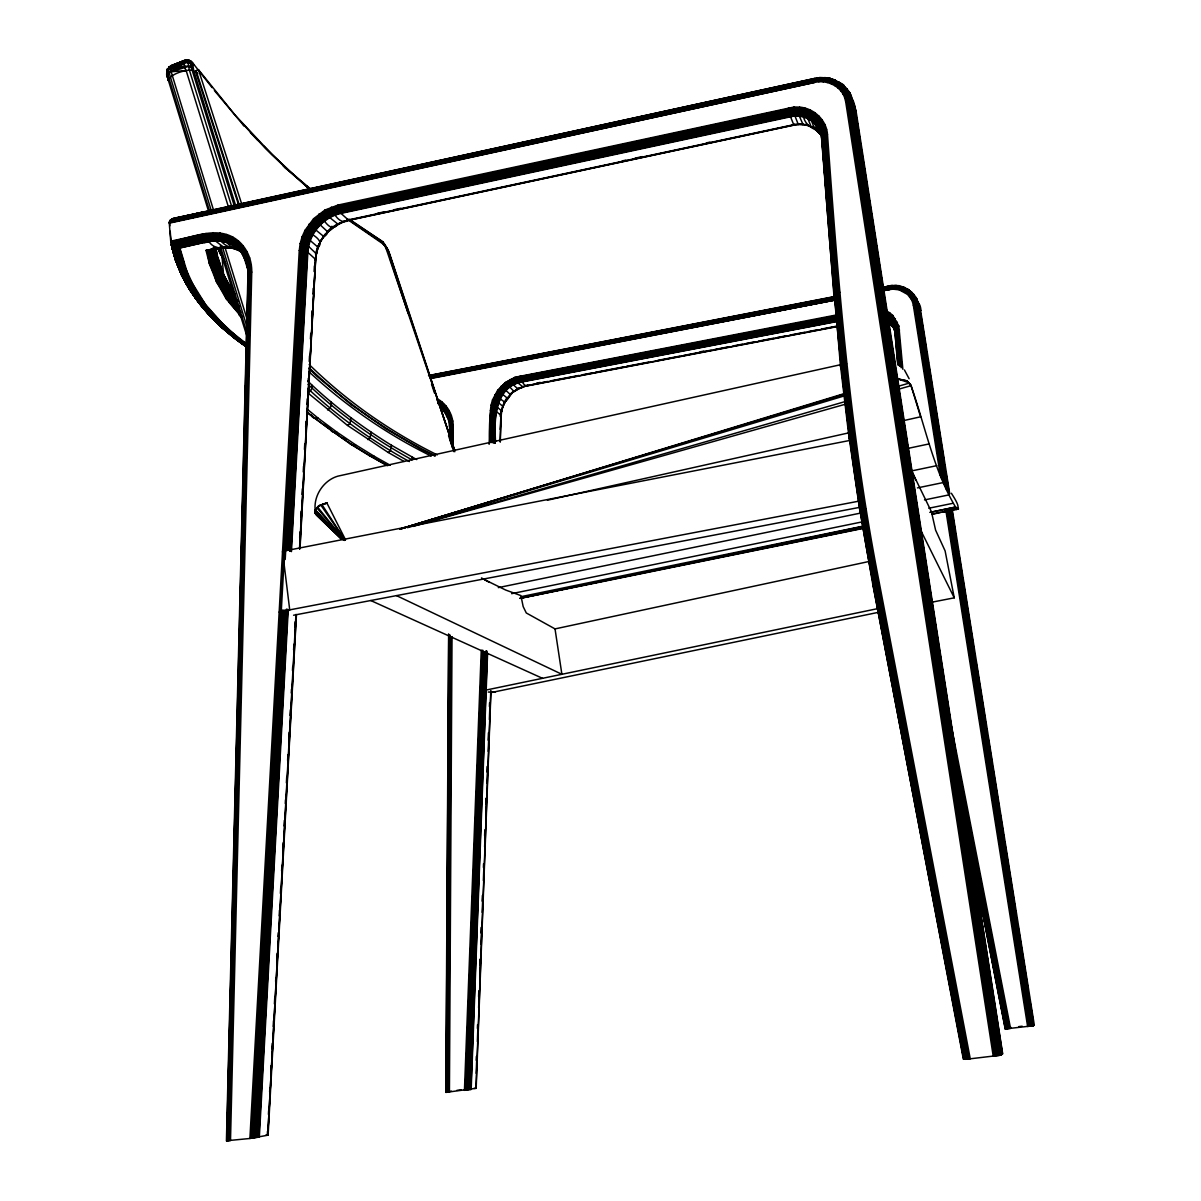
<?xml version="1.0" encoding="UTF-8"?>
<svg xmlns="http://www.w3.org/2000/svg" width="1201" height="1201" viewBox="0 0 1201 1201"><rect width="100%" height="100%" fill="white"/><g stroke="black" fill="none" stroke-linecap="round" stroke-linejoin="round"><path stroke-width="1.5" d="M169.806 225.923L169.941 224.377M474.005 1088.421L476.227 1088.286L445.826 1092.4L448.619 633.873M449.805 437.389L449.85 427.646L453.227 426.685C453.317 415.621 447.538 404.617 437.81 399.107L437.104 400.488C452.597 408.775 453.182 428.427 451.741 443.724M451.351 1091.139L446.051 1092.294L448.769 635.374M449.955 440.572L449.639 422.452L446.442 413.189L440.332 405.803L442.253 402.185M446.337 1092.385L449.084 635.239M450.24 440.392C451.456 427.286 450.465 410.952 437.81 403.416M446.772 1092.355L449.489 635.119M450.66 440.242C451.891 426.94 450.795 410.412 437.975 402.8M447.312 1092.31L450.015 635.014M451.141 443.845C452.207 429.373 452.522 410.652 438.215 402.14M447.943 1092.249L450.615 636.785M448.649 1092.174L451.291 636.695M452.387 447.373C453.573 430.904 454.503 408.956 437.434 399.783M449.429 1092.099L452.026 636.62M453.122 447.312L453.227 426.685M337.886 223.731L331.911 227.514L323.384 236.207L317.634 246.881L315.518 254.057L316.283 253.741L308.162 246.025L302.142 243.923L300.175 243.623L299.259 250.529L249.898 1138.488L226.899 1140.71M799.611 107.129L794.041 107.024L794.612 115.056L798.23 124.349L803.064 124.604L799.22 115.791L799.611 107.129C813.918 108.225 826.588 120.115 827.504 134.632C838.298 284.637 850.128 434.987 879.282 582.755L970.258 1058.802L1000.868 1055.169L1002.685 1053.817L856.073 111.273C854.181 105.373 853.791 93.168 844.798 98.092C840.85 85.871 826.693 79.491 814.593 82.434L169.251 222.695L170.752 241.671L174.67 246.4L179.895 248.022L204.545 242.392C218.807 237.167 234.255 243.067 243.698 254.297M315.202 513.412L341.76 539.354L316.464 515.244C310.999 508.774 322.619 503.489 326.987 503.174L345.528 539.804M889.01 286.183C900.074 285.628 885.302 283.481 889.401 289.501L883.891 290.582L892.688 289.126C889.641 282.505 904.383 286.634 892.959 285.718M227.845 1140.89L249.298 272.582C249.673 259.596 243.233 246.385 231.718 239.945C212.637 229.601 191.064 241.626 171.533 243.563C192.325 239.9 218.267 226.464 237.318 242.677C245.875 249.973 250.243 261.248 250.018 272.372L228.625 1140.815M229.511 1140.74L250.844 272.207C251.234 258.635 244.494 244.824 232.439 238.098C212.907 227.424 190.764 239.554 170.752 241.671C192.16 237.768 218.897 224.317 238.459 241.026C247.406 248.667 251.985 260.452 251.76 272.102L230.502 1140.635M226.419 1140.95L247.961 273.393L251.76 272.102M226.734 1140.95L248.262 273.092C248.622 260.617 242.437 247.916 231.373 241.731C212.997 231.703 192.295 243.488 173.59 245.695M227.004 1136.957L227.605 1112.591M228.205 1088.211L228.806 1063.846M229.361 1041.357L229.976 1016.992M230.577 992.611L231.177 968.246M231.778 943.881L232.378 919.516M232.994 895.135L233.594 870.77M234.195 846.405L234.796 822.039M235.366 799.536L236.012 773.294M236.567 750.805L237.213 724.563M237.768 702.075L238.383 677.694M238.984 653.329L239.584 628.964M240.14 606.475L240.8 580.233M241.401 555.853L242.001 531.488M242.557 508.999L243.218 482.757M243.773 460.253L244.419 434.011M244.974 411.523L245.62 385.281M246.19 362.777L246.79 338.412M247.346 315.923L247.991 289.681M227.214 1140.935L248.712 272.822C249.072 260.107 242.767 247.166 231.493 240.861C212.697 230.682 191.454 242.587 172.223 244.464L206.662 236.507C210.806 249.523 220.894 248.742 231.673 247.121M300.175 243.623L302.112 236.822L309.828 240.2L317.95 247.181L315.172 260.062L315.668 259.476L307.381 251.955L299.259 250.529M818.887 81.818L819.517 77.54L825.147 77.765L814.203 78.756L814.593 82.434L169.266 223.176M490.533 692.707L879.072 612.195M466.093 1090.193L482.847 650.266M490.759 442.463C489.227 417.828 489.993 383.179 520.543 377.339L836.677 316.554M466.934 1090.088L483.583 652.128M491.554 442.508C489.798 418.774 490.864 383.539 520.709 378.12L836.827 317.364M467.744 1089.983L484.363 652.143M492.32 442.569C490.699 419.224 491.359 384.23 520.904 378.87L836.992 318.145M468.525 1089.877L485.099 652.173M493.041 442.674C491.539 419.644 491.855 384.905 521.114 379.576L837.142 318.881M469.231 1089.772L485.835 651.017M493.701 442.884C492.32 420.125 492.29 385.521 521.339 380.222L837.307 319.556M469.876 1089.682L486.435 651.077M494.302 443.019C492.995 420.5 492.725 386.061 521.564 380.777L835.626 320.517M470.417 1089.592L486.96 651.152M494.797 443.169C493.566 420.83 493.116 386.512 521.804 381.257L835.761 321.027M470.852 1089.517L487.291 653.119M495.202 443.349C494.016 421.116 493.446 386.872 522.045 381.633L835.896 321.448M471.167 1089.442L487.591 653.224M495.563 441.653C494.076 419.795 494.557 386.932 522.27 381.903L836.016 321.733M476.227 1060.243L476.362 1056.49M477.413 1028.431L477.563 1024.678M478.599 996.605L478.809 990.99M479.8 964.793L480.01 959.179M480.985 932.982L481.196 927.367M482.171 901.155L482.382 895.541M483.433 867.482L483.568 863.729M484.619 835.656L484.829 830.041M485.805 803.844L486.015 798.23M486.99 772.033L487.201 766.418M488.176 740.206L488.462 732.73M489.438 706.518L489.573 702.78M476.181 1073.304L476.812 1056.46M477.367 1041.492L477.998 1024.633M478.629 1007.789L479.259 990.945M479.815 975.978L480.445 959.119M481 944.151L481.631 927.307M482.186 912.325L482.817 895.481M483.372 880.513L484.003 863.669M484.634 846.81L485.264 829.966M485.82 814.999L486.45 798.155M487.005 783.172L487.636 766.328M488.191 751.361L488.882 732.64M489.377 719.534L490.008 702.69M500.201 429.403L501.057 413.099M475.971 1088.361L490.789 690.95M500.081 441.638L501.057 415.381L495.998 411.327L490.413 410.637L489.122 444.34M476.166 1088.316L490.969 691.04M500.307 441.998L501.057 415.381M464.442 1090.388L481.256 650.326M465.252 1090.298L482.051 650.281M489.978 442.448C488.297 417.393 489.498 382.458 520.408 376.574L836.542 315.743M235.876 206.257L193.781 70.904L192.64 64.208L194.232 65.244L191.274 61.431L188.377 60.05L184.459 60.455L168.74 67.016L168.876 72.09L211.346 210.896M213.162 232.634L213.613 237.618L215.384 240.921L223.911 247.406L231.208 247.496L223.491 247.166M228.745 207.998L186.14 70.514C182.597 65.034 184.068 56.207 191.484 61.566L193.316 64.238M265.886 1135.125L267.313 1135.02L267.508 1131.267M268.423 1114.408L268.634 1110.67M269.64 1091.934L269.85 1088.181M270.856 1069.46L271.066 1065.707M271.981 1048.848L272.282 1043.234M273.197 1026.375L273.498 1020.76M274.413 1003.901L274.714 998.286M275.63 981.427L275.84 977.674M276.846 958.953L277.161 953.324M278.062 936.465L278.272 932.727M279.187 915.868L279.488 910.253M280.403 893.394L280.704 887.779M281.619 870.92L281.92 865.29M282.836 848.446L283.136 842.817M284.052 825.958L284.367 820.343M285.268 803.484L285.478 799.746M286.393 782.887L286.694 777.257M287.609 760.413L287.91 754.783M288.825 737.924L289.126 732.31M290.041 715.451L290.342 709.836M291.258 692.977L291.468 689.224M292.474 670.503L292.684 666.75M293.599 649.891L293.9 644.276M294.815 627.417L295.116 621.803M299.68 537.523L299.995 531.893M300.805 516.91L301.106 511.296M302.021 494.437L302.322 488.822M303.237 471.963L303.538 466.333M304.454 449.489L304.754 443.86M305.67 427.001L305.97 421.386M306.886 404.527L307.201 398.912M308.102 382.053L308.312 378.3M309.227 361.456L309.528 355.826M310.443 338.967L310.744 333.353M311.659 316.494L311.96 310.879M312.876 294.02L313.176 288.405M314.092 271.546L314.392 265.931M249.898 1138.488L267.748 1135.215L295.956 614.432M299.499 548.872L315.983 252.645M267.748 1135.215L296.272 614.597M299.83 549.052L315.533 258.831M268.108 1135.125L296.437 614.762M300.085 547.581L315.683 259.161M250.964 1138.368L300.235 250.499C301.451 229.526 317.559 210.535 338.112 206.047L788.622 108.811C805.706 104.382 825.477 116.587 826.438 134.827C837.217 284.847 849.032 435.197 878.171 582.995L969.057 1058.937L970.258 1058.802M252.075 1138.233L301.256 250.529C302.442 230.022 318.205 211.451 338.292 207.067L788.817 109.876C805.361 105.583 824.487 117.413 825.417 135.082C836.181 285.102 847.981 435.468 877.12 583.266L967.916 1059.042L969.057 1058.937M253.201 1138.083L282.415 610.093M285.207 559.531L302.292 250.604C303.448 230.547 318.865 212.367 338.517 208.088L789.012 110.957C805.045 106.799 823.586 118.268 824.487 135.383C835.235 285.403 847.02 435.753 876.13 583.551L966.835 1059.147L967.916 1059.042M254.327 1137.932L283.466 610.108M286.784 550.208L303.313 250.724C304.438 231.072 319.541 213.283 338.787 209.094L789.222 112.038C804.775 108 822.775 119.124 823.646 135.728C834.38 285.733 846.15 436.053 875.244 583.836L965.859 1059.222L966.835 1059.147M255.393 1137.782L284.487 610.138M287.79 550.268L304.303 250.904C305.399 231.628 320.217 214.153 339.102 210.04L789.447 113.059C804.58 109.141 822.069 119.965 822.925 136.118C833.644 286.078 845.399 436.383 874.478 584.136L965.003 1059.282L965.859 1059.222M256.413 1137.632L285.448 610.213M288.75 550.358L305.219 251.114C306.3 232.153 320.877 214.979 339.448 210.926L789.673 114.02C804.445 110.207 821.514 120.776 822.34 136.524C833.044 286.454 844.798 436.714 873.848 584.422L965.003 1059.282M257.329 1137.482L286.378 609.192M289.576 551.109L306.06 251.369C307.126 232.664 321.508 215.715 339.823 211.736L789.898 114.906C804.37 111.153 821.094 121.511 821.904 136.959C832.608 286.829 844.348 437.044 873.382 584.707L964.298 1059.312M258.14 1137.347L287.144 609.297M290.327 551.259L306.78 251.655C307.831 233.129 322.063 216.36 340.198 212.427L790.108 115.671C804.355 111.978 820.838 122.187 821.634 137.394L840.505 366.755L841.901 365.119L846.615 363.828M258.815 1137.227L287.775 609.432M290.957 551.409L307.381 251.955C308.432 233.564 322.574 216.901 340.589 212.982L790.303 116.302C803.109 112.534 818.557 122.112 820.823 133.641C821.514 131.149 824.456 130.218 826.618 129.393M259.341 1137.107L288.255 609.583M291.438 551.589L307.846 252.285C308.897 233.925 322.994 217.306 340.964 213.403L790.483 116.797C804.475 113.239 819.562 122.832 822.054 137.154M241.071 252.24L240.59 249.508L243.202 245.845M449.159 410.547C444.415 417.483 444.94 410.772 440.332 405.803M814.203 78.756L819.968 78.095L816.41 78.605M225.518 246.836L206.017 250.393L209.424 263.74L216.525 281.89L226.449 299.034L229.541 301.466L233.444 298.208L234.705 294.665L223.536 274.444L214.964 248.382M209.274 263.124L207.338 250.409L216.525 281.89L221.675 289.111L225.803 285.853L227.139 282.265L221.149 269.324L214.529 247.931M214.589 247.421C214.439 256.624 228.31 270.886 215.354 276.215L209.424 263.74C215.144 261.187 219.483 255.122 214.994 248.727M794.041 107.024L337.991 205.071L338.292 207.067L340.589 212.982L348.74 220.353L794.026 125.114L794.116 124.123M202.053 212.337L177.493 218.057L203.149 212.142L173.59 218.312L170.302 220.173L169.251 222.695L814.443 81.473C828.45 77.885 844.858 86.982 846.84 101.83L994.458 1056.114M500.637 413.189L500.277 416.447L501.237 415.576M500.997 416.131L501.583 410.817L496.538 406.674L491.044 405.247L490.413 410.637M501.207 415.966L501.583 410.817M836.421 314.962L515.079 377.234C514.268 383.75 529.761 387.968 518.096 388.193M324.931 210.04L329.389 217.246L337.931 224.152L327.888 232.003L313.581 218.732L324.931 210.04L337.991 205.071M170.227 231.313C173.109 280.283 208.298 320.667 247.121 347.359L221.87 327.558L208.884 313.566C190.899 294.08 176.847 270.51 171.308 244.373L175.496 260.107L181.576 275.074L189.428 289.306L198.886 302.847L209.875 315.728L222.29 327.903L246.58 346.819M315.503 259.776L316.298 252.961M315.668 259.476L316.448 253.246M515.079 377.234L505.441 382.428L514.133 391.616L522.63 386.587L547.506 381.453M213.988 211.646L170.887 70.919L170.737 65.71L184.714 60.425L173.289 65.169M315.052 513.037L315.323 511.236C313.086 496.313 323.324 480.385 337.841 476.166L841.826 364.428M892.718 325.081C887.989 325.591 889.04 316.809 892.808 315.458L898.843 326.026L902.867 369.308M167.254 75.062C168.005 55.426 164.672 90.6 168.74 67.016L169.926 67.361M189.428 289.306L181.846 275.524L175.571 259.626L181.576 275.074L189.743 289.726C204.47 312.53 224.272 331.791 246.76 346.894L221.524 327.182L198 300.595L209.98 314.287M527.359 384.89C525.107 388.313 519.748 378.855 520.303 375.808M852.875 102.851C852.53 97.761 848.146 83.695 840.985 91.066M895.976 289.231C895.255 283.436 904.188 285.283 899.174 289.831L892.688 289.126M823.165 81.848L824.952 77.585M220.083 232.949C216.886 244.584 232.228 248.307 240.485 250.814L246.64 262.569L246.445 260.362L249.733 257.93M854.572 107.88L850.068 93.378M268.288 1135.065L267.313 1135.02M449.459 422.707C452.071 436.128 445.661 420.365 452.792 421.026M839.964 292.383L835.295 293.644L833.914 295.401L821.529 137.83L823.646 135.728L827.504 134.632M192.971 68.037L191.049 66.31C183.047 65.334 170.887 68.652 167.254 76.294L168.485 80.737L167.089 75.618C165.032 65.034 180.105 62.767 187.536 60.365L190.554 61.716L192.565 64.359M856.073 111.273L856.298 116.332M929.814 512.377L955.456 507.077L956.371 509.464L958.398 508.533L932.021 514.358M501.237 411.508L502.814 406.328L497.784 402.125L492.485 399.978L491.044 405.247M502.979 406.508L501.538 411.418L502.814 406.328M908.917 382.744L898.003 378.961L906.68 380.792L911.034 385.671C925.295 426.46 933.612 470.612 956.071 507.918L958.518 509.044L956.987 508.774C960.815 507.272 953.339 496.463 951.387 493.266M316.283 253.741L317.95 247.181M316.448 253.516L318.115 247.451M895.406 331.956L893.154 325.636L897.462 322.168M251.339 264.851L247.886 266.577L248.006 268.484L246.175 260.872L240.425 250.198L236.237 245.935L225.893 240.155L213.883 238.504L174.67 246.4M348.74 220.353L349.701 219.258M805 108.105C799.746 119.259 808.303 127.351 818.061 130.789M899.174 289.831L907.521 294.38L911.349 299.334L916.453 298.193L919.936 310.008M226.749 234.48C223.026 241.296 230.172 246.821 235.951 249.102M827.354 82.524C828.014 77.254 834.68 78.485 824.517 77.735M337.781 224.587C358.634 214.394 326.297 229.136 327.678 231.838M316.418 514.659L315.323 511.236M855.352 436.038L849.257 438.305L851.224 442.584M219.288 247.616L246.986 336.385M911.349 299.334L912.595 302.202C922.263 295.581 923.074 324.735 916.633 301.541M899.549 330.08C890.526 335.289 896.501 324.255 889.491 319.916M892.808 315.458L889.671 312.785L887.269 316.734L892.088 321.628L894.94 327.828L898.348 364.804M247.961 273.393L248.022 274.353L247.586 266.982M492.485 399.978L497.664 390.265L505.441 382.428M509.779 393.823C511.506 397.576 501.613 403.116 503.039 406.644M502.799 406.809L507.212 398.071L497.664 390.265M502.979 406.749L504.87 402.215L494.707 394.934M317.935 246.445L319.271 243.488M302.112 236.822L305.054 230.307C311.614 234.06 325.006 240.245 318.115 247.646M317.98 247.796L320.442 241.656M866.221 508.999L859.991 511.746L849.257 438.305M327.888 232.003L332.647 227.965L331.926 226.238M326.987 503.174L318.805 505.756L314.962 510.11L315.067 511.896L341.82 539.354M810.105 109.937L807.627 118.043L811.23 126.871M232.934 237.197C228.16 243.398 235.156 248.937 240.71 251.324M902.206 290.897L905.074 287.715L896.907 285.838M963.757 1059.327L872.947 585.202L879.282 582.755M831.317 83.815C832.293 78.5 840.205 81.083 830.522 78.951M505.036 400.804L506.822 397.981M504.75 402.395L513.878 390.88M305.054 230.307L313.581 218.732M325.516 234.06L319.931 242.017L323.7 236.492L308.912 224.227M320.307 242.107L323.7 236.492M167.72 77.99L166.714 73.231L169.641 67.151M814.743 112.549L811.996 117.173L811.441 120.625L814.638 128.777L820.914 134.872L817.656 131.104L814.593 122.832L818.827 115.912M238.459 241.026C234.285 244.974 236.747 250.784 242.317 252.255M905.014 292.444L908.361 289.531L914.456 295.131L911.154 291.933L907.521 294.38M955.996 509.539L955.456 507.077L943.055 512.106L957.347 509.269L955.456 507.077L931.586 512.091M834.965 85.691C837.292 76.309 851.419 92.237 839.139 82.268M952.933 510.14L955.456 507.077L947.649 511.176M167.419 74.057L167.735 71.565M317.649 507.137L344.552 540.45L316.884 507.933L318.805 505.756L326.957 502.814M327.858 231.853C317.154 242.001 329.84 234.045 327.288 231.192M510.335 394.423L507.212 398.071M952.378 510.245L955.456 507.077L948.31 511.041L950.877 510.05M446.081 406.028L443.619 410.021L446.277 412.393M838.208 88.138L843.537 85.331L850.278 93.768M952.393 510.38L1034.301 1025.038L1033.476 1025.729L1005.222 1028.927L972.93 863.609M330.065 229.421L332.497 227.274M279.157 612.06L289.726 609.988L282.535 551.334L849.888 440.437M495.488 691.851L488.206 692.046M510.095 394.168L512.617 391.976M501.267 386.046L510.275 394.498L514.058 391.196M518.111 389.079L513.277 384.77L510.08 379.456M311.735 385.026L311.87 388.163L310.459 391.046L307.861 392.907L347.524 425.439L388.178 452.447L390.415 450.72L391.451 445.256C361.516 426.76 333.157 405.563 307.816 381.122M367.731 439.581L370.058 437.825L371.139 432.225M286.994 611.909L289.711 609.868L859.391 501.057M890.496 322.469L888.71 322.934L891.547 325.351M347.524 425.439L349.926 423.653L351.067 417.918M240.755 312.05L238.909 313.236L239.179 315.127L241.731 317.634M327.558 409.916L330.05 408.1L331.401 405.277L331.266 402.23M822.22 119.905L817.311 126.045L822.4 137.86M1005.222 1028.927L1006.138 1028.236M246.986 251.534L243.683 255.783L246.295 262.223M895.436 318.61L891.532 322.799L894.865 330.38M909.652 296.707C915.928 290.522 917.759 302.787 919.666 306.916M318.971 213.973C323.835 219.107 330.425 233.655 337.901 224.437M168.605 67.181L184.459 60.455M387.578 251.745L388.539 251.129L387.022 248.067L382.488 241.686L351.202 220.444L352.539 222.455L383.539 243.428L388.373 250.994L454.834 451.711M513.833 391.406L518.186 388.569M514.013 391.571L518.216 388.839M168.41 69.178L184.263 62.422L187.461 62.032L190.479 63.173L192.52 65.53M204.545 242.392C214.604 240.065 228.325 240.125 237.032 248.112M225.157 247.211L206.017 250.393L211.901 249.238L219.122 273.648L225.233 286.559L238.654 306.27M192.565 65.92L190.539 63.653L187.521 62.602L184.323 63.022L170.557 68.877L184.399 63.428L167.539 73.741L209.304 210.325M824.847 124.454L820.643 127.381L819.487 130.113M807.162 125.399L802.463 124.123L793.666 124.619L790.108 115.671L788.472 107.79M843.192 94.414L849.707 93.078L852.875 102.49L1000.868 1055.169M336.971 224.182L348.05 219.978L794.131 124.604M337.586 224.587L343.486 221.825M451.426 415.591C444.685 423.277 447.568 408.986 440.287 406.283M517.781 388.899L526.458 385.791L837.983 326.222M517.976 389.049L522.6 386.902M173.635 65.379L183.543 61.041M309.438 189.112L272.057 154.614L235.036 115.026L198.435 69.628L196.063 70.589L239.494 205.596M193.781 70.904L192.055 69.898C183.873 70.439 173.289 72.961 168.155 79.581L208.659 211.556M170.602 65.875L184.353 60.681M170.377 67.391L184.263 62.422M170.407 67.932L184.323 63.022M170.887 70.919L184.939 66.205M898.843 326.026L894.295 328.984L893.154 325.636M844.483 394.288L400.023 529.04L844.318 393.568M400.113 528.995L845.279 393.868M400.083 529.191L844.979 395.699M331.311 207.052C333.458 214.514 340.874 226.148 349.521 219.753M342.75 221.93L349.311 220.113M407.424 527.689L844.558 401.75M898.528 386.197L909.322 383.089L911.034 385.671L898.408 389.244M413.009 526.428L846.074 404.031M522.225 387.157L527.179 385.656M814.638 128.777L818.196 131.66L819.818 131.54M246.055 346.564L235.591 339.057L239.885 339.478L246.941 344.462M246.821 347.089C211.121 322.544 180.135 287.339 171.233 243.893L173.454 247.316L177.898 248.292L208.959 241.281M236.882 302.622C224.617 286.949 216.405 268.183 212.697 248.652L216.105 247.886M239.599 310.579L222.755 288.57L215.354 276.215L221.675 289.111L229.541 301.466L239.885 312.68C225.022 294.635 212.427 273.513 207.893 250.409L217.951 248.172M547.431 500.216L849.257 432.75M904.128 420.485L920.597 416.792L910.913 385.071L906.68 380.792L898.003 378.961M942.995 511.791L945.953 511.131M172.464 218.687L814.473 78.5L171.473 219.183M202.113 212.667L207.593 211.481M211.256 210.67L218.567 209.079M222.215 208.283L245.995 203.089M249.643 202.293L256.969 200.687M260.617 199.891L284.382 194.697M288.045 193.901L295.356 192.295M299.019 191.499L322.784 186.305M326.447 185.509L333.758 183.918M337.406 183.107L812.792 79.266M170.647 219.813L814.218 79.236C829.651 75.258 847.756 85.301 849.948 101.68L997.851 1055.679M170.302 220.173L814.218 79.236M170.002 220.549L814.263 79.851C829.245 76.008 846.84 85.736 848.957 101.65L996.785 1055.829M814.263 79.851L169.746 220.939L814.338 80.617C828.84 76.879 845.864 86.307 847.906 101.695L995.644 1055.979M169.551 221.359L814.338 80.617L169.401 221.795L814.443 81.473L169.296 222.245M213.373 248.907L217.801 247.946M238.999 308.597C224.197 292.308 212.517 272.267 209.184 250.243L218.342 248.262L207.893 250.409M170.692 241.191L206.137 233.534L206.662 236.507L171.863 244.013M170.872 242.152L206.242 234.51L171.037 242.617L206.422 235.516L171.263 243.097M172.644 244.884L206.962 237.498M175.886 247.001C195.988 242.872 224.362 230.667 240.38 250.829M177.178 247.481C198.54 240.425 233.264 232.709 243.743 256.293M204.605 242.707L209.394 241.686M209.184 250.243L218.702 248.202L210.941 249.703C212.982 271.306 224.062 290.777 238.038 306.946M484.528 579.648L505.711 590.051L520.904 595.591L523.171 606.595L526.293 612.975L555.027 628.904L869.959 561.287M377.129 213.373L384.44 211.811M393.583 209.86L400.909 208.283M622.208 160.919L625.856 160.138M634.999 158.187L642.325 156.61M706.338 142.919L709.986 142.123M348.41 220.248L794.101 124.934M213.688 248.922L219.017 247.976L210.941 249.703C215.61 270.315 223.776 290.927 238.414 306.525M907.34 448.528L929.319 443.875M953.699 509.449L956.521 508.864M247.031 344.687L239.885 339.478L215.099 316.614L209.875 315.728L198.886 302.847L189.743 289.726L181.576 275.074M911.079 471.032L936.795 465.658M519.883 598.383L863.804 526.293M486.315 690.005L879.012 608.352M917.474 487.891L943.13 482.577L914.982 305.024C913 290.702 896.216 284.322 883.681 289.126L889.19 288.06M498.295 587.619L860.216 513.157M924.515 499.931L948.4 495.007M521.369 596.597L862.048 526.353M218.702 248.202L210.58 249.868C213.238 269.67 224.617 287.189 237.032 302.382M511.626 593.669L862.633 521.789M928.793 508.233L952.693 503.354M520.183 598.098L863.939 527.93M931.961 514.043L941.149 512.166M520.243 598.398L864.014 528.245M442.599 408.43L441.608 408.34L445.391 410.952L441.848 408.19M814.939 128.972L815.824 128.927M428.547 375.553L833.959 296.647M881.654 287.414L889.205 286.183L881.654 287.609M428.982 375.643L833.974 296.917M429.373 375.868L833.854 297.217M883.501 287.564C897.102 282.445 915.072 289.606 917.189 305.009L946.568 489.888M835.776 297.278L429.718 376.213L835.821 297.743L430.018 376.664L836.031 299.019M883.546 287.985C896.817 282.971 914.426 289.891 916.513 304.964L945.292 486.18M429.883 376.438L835.836 297.773M883.591 288.51L889.1 287.444L883.606 288.51C896.531 283.586 913.736 290.267 915.778 304.979L944.256 484.363M430.363 377.549L836.151 299.755M883.771 289.816L889.28 288.75L883.771 289.831C895.916 285.132 912.25 291.212 914.171 305.114L941.734 478.974M430.559 378.57L836.166 299.845L430.513 378.225M958.098 509.134L956.987 508.774M911.229 470.146L931.421 511.701L935.594 530.136L945.112 550.914L954.255 597.828L932.787 602.016L932.291 601.146M883.891 290.567L889.401 289.501M536.547 383.134L540.225 382.428M700.123 351.833L703.801 351.127M551.184 380.747L578.762 375.478M582.44 374.772L591.628 373.016M595.306 372.31L622.884 367.041M626.562 366.335L648.63 362.117M657.818 360.36L679.886 356.142M683.564 355.436L711.142 350.152M714.805 349.461L729.517 346.639M733.195 345.933L742.383 344.177M746.061 343.471L755.264 341.715M758.942 341.009L773.639 338.202M777.317 337.496L786.52 335.74M790.198 335.034L804.895 332.227M808.573 331.521L817.776 329.765M821.439 329.059L836.151 326.252M526.864 385.971L837.893 326.492M293.584 615.227L860.772 507.152M213.568 248.997L219.017 247.976M844.798 98.092L845.744 102.025L850.848 101.77L853.476 103.256L1001.379 1055.003M912.595 302.202L913.345 305.264L919.08 305.805M212.697 248.652L217.636 247.871M814.218 78.44L819.818 77.735M1007.999 1027.891L1011.167 1027.471M793.666 124.619L798.71 124.319M798.56 124.499L793.816 124.949M390.34 465.327L374.427 456.41L369.353 455.644L350.257 443.92L306.84 412.589M374.427 456.41L355.481 444.73L352.719 445.076L350.257 443.92M355.481 444.73L336.7 431.985L333.848 432.33L331.326 431.144M336.7 431.985L318.085 418.128L315.157 418.458L312.56 417.242L310.984 414.795M456.875 1090.358L461.379 1089.847M466.949 1089.217L470.657 1088.797M1018.793 1026.6L1022.171 1026.224M1029.782 1025.354L1032.815 1025.069M320.817 505.036L344.972 540.195M186.14 70.514L171.082 71.775L188.317 66.49L193.121 68.637M1033.37 1025.023L1034.301 1025.038M905.344 380.837L906.68 380.792M819.382 77.705L825.147 77.765M798.23 124.349L803.064 124.604M911.154 291.933L912.835 295.386M223.911 247.406L230.742 247.721M221.87 327.558L226.824 328.383L246.896 344.087M893.259 327.558L895.646 330.8M170.737 65.71L171.938 66.07M824.742 77.57L830.116 78.41M824.291 78.065C837.157 78.876 849.017 88.799 850.848 101.77L998.812 1055.544M805.075 124.349L808.123 124.904M802.643 124.454L807.447 125.399M384.951 244.674L383.449 244.373L386.857 247.976L384.545 244.103L381.032 241.401L382.864 242.077L385.176 245.364L382.984 243.728M229.376 247.436L236.477 249.057M958.398 508.533L956.071 507.918L957.347 509.269M247.211 346.984C212.007 323.519 181.576 288.991 172.614 246.685C181.561 285.162 208.283 316.944 239.885 339.478L226.824 328.383L205.416 304.393L200.972 304.198L198.886 302.847L189.173 288.856L181.396 274.594M829.846 78.38L835.265 80.197M829.546 78.53L840.009 82.914L834.68 79.957M504.495 402.335L503.714 402.05M901.14 286.318L905.074 287.715M900.75 286.559C909.382 288.81 916.423 296.212 917.789 305.084L946.943 488.537M806.742 124.904L814.428 128.447L820.478 133.927M806.922 125.234L811.576 126.886M385.401 247.466L387.022 248.067L390.04 254.942L454.639 450.615M380.597 240.966L379.186 239.84L383.539 243.428L381.272 240.695L350.557 220.564M283.271 166.068L311.464 189.638M235.021 248.757L241.236 251.429M370.764 600.53L542.507 678.325M396.51 595.621L561.888 674.286L555.027 628.904M431.174 456.035C386.662 434.177 345.453 405.533 309.062 371.875M435.332 455.78C389.259 433.171 346.519 403.461 309.393 368.046M434.762 455.99L421.641 449.609L386.076 428.907L351.022 404.557M437.254 454.909C390.265 431.684 346.624 401.209 309.182 364.519M391.451 445.256L416.732 459.593M904.668 287.685L908.557 289.621M387.728 465.673C359.114 450.165 331.776 432.18 306.63 411.508M369.353 455.644L386.992 465.478M388.178 452.447L404.061 461.454M481.481 577.921L489.423 582.41M812.431 126.465L816.365 128.702M810.96 126.69L815.344 129.032M409.391 461.559C372.715 441.473 338.352 417.062 307.831 388.463M887.284 311.374L889.671 312.785M886.863 312.08L894.745 319.091L898.048 326.267L901.891 367.566M886.458 312.8L894.084 319.601L897.297 326.552L901.095 367.716M185.239 60.35L188.632 60.215L189.938 61.656M205.416 304.393L188.752 277.521L182.597 276.395L176.322 261.533L172.298 246.34C181.621 287.955 211.616 321.898 246.565 344.807M335.619 432.705L338.532 434.672M342.916 437.629L345.828 439.611M247.211 345.993C212.442 323.024 181.531 289.396 173.454 247.316C180.57 278.827 198.961 306.735 222.786 328.203M347.089 219.167L384.996 245.274L454.699 450.195M246.415 346.023C228.475 333.938 211.976 319.466 198.585 302.427L198.06 300.685M241.521 342.345L237.137 339.207L247.481 346.939C211.946 322.949 180.705 288.375 171.653 245.394L175.962 261.067L182.177 275.975L189.743 289.726L192.776 291.333L195.973 291.182L205.221 304.078M246.25 346.338L234.585 337.946L216.345 321.868M247.421 347.044L237.318 339.733L246.205 346.263M246.73 346.038C213.553 321.838 183.062 288.69 173.98 247.556C180.465 273.318 193.271 297.278 211.481 316.644M246.445 346.654L222.38 327.513L235.186 338.712M324 424.448L329.78 428.757M348.155 219.183L352.539 222.455M838.688 82.344C845.549 86.682 850.368 93.933 851.659 101.95L999.652 1055.409M846.96 88.949L847.516 89.595L843.117 85.241M908.106 289.561L911.799 292.248M907.731 381.858L909.322 383.089M305.084 185.344L307.816 187.566M306.765 408.835L318.085 418.128M351.007 404.542L316.584 376.048L308.792 368.332M208.884 313.566L227.544 331.506M234.225 337.106L220.864 325.906M238.954 339.703C209.65 316.028 182.972 285.523 174.595 247.856C182.792 278.962 200.072 307.231 224.122 328.609M888.245 314.827L893.484 320.112L896.577 326.852L900.21 366.02M887.854 315.488L892.928 320.637L895.946 327.167L899.549 366.215M887.524 316.133L892.463 321.147L895.391 327.498L898.813 364.579M889.656 323.039L894.43 327.873M889.31 323.174L893.994 327.918M284.637 167.269L308.762 188.407L307.366 186.305M241.806 317.454L226.449 299.034L221.675 289.111L239.63 310.804M264.01 146.237L287.054 169.221L265.481 148.444L243.818 125.024M175.691 260.602L178.739 263.019L184.023 263.049L179.384 248.097C185.314 279.413 203.63 307.021 226.824 328.383C202.684 307.531 182.267 280.028 176.082 248.217C182.342 274.143 196.138 297.923 215.099 316.614M182.597 276.395L181.846 275.524M307.951 384.275C339.042 414.045 374.457 439.131 412.123 459.878L411.958 457.101M315.067 511.896L342.78 539.534M443.935 410.562L440.332 406.689M198.345 301.991L218.597 323.895M228.685 301.856L242.497 316.959M250.363 132.575L257.915 140.502M388.539 251.129L385.836 248.247L387.157 248.532M215.775 316.448C197.204 297.623 182.237 274.398 176.847 248.247L187.536 277.701L195.973 291.182L183.198 263.184L177.898 248.292L181.921 263.349L188.752 277.521L179.895 248.022M238.969 305.835C224.887 290.011 213.087 271.246 208.644 250.318L210.52 262.719M210.325 316.088L199.276 303.252L190.148 290.147L181.261 274.098L197.159 300.01L188.992 288.375L197.129 299.649M819.187 131.72L821.064 133.927M237.393 301.751C224.962 286.664 214.859 268.994 210.986 249.673C216.69 268.423 225.428 286.348 237.288 301.976M237.663 301.151C224.782 286.378 217.501 267.748 211.992 249.177L214.484 260.167L211.751 249.328M889.641 319.481L894.595 328.143L897.988 365.044M889.446 320.277L893.184 325.906M889.476 320.547L891.577 323.069M891.187 325.051L893.649 327.873M198.135 301.121L208.824 314.046M197.82 73.816L195.523 70.979L238.368 204.2M229.541 301.466L238.909 313.236M192.625 62.827L212.112 87.628M214.394 90.54L244.058 125.955L242.557 123.688M237.588 301.361C226.268 285.508 217.426 267.538 212.802 248.547L215.114 259.461M214.318 248.652C218.207 265.031 224.992 280.914 235.126 294.41M192.64 64.208L190.629 61.521L187.641 60.155L189.263 69.748L231.358 205.401M193.151 64.133L190.629 61.521L192.055 69.898L234.165 205.416M186.155 283.031L190.103 288.886M192.085 291.813L195.042 296.197M381.272 240.695L382.564 242.647M213.328 248.006C216.045 265.646 223.836 282.07 234.39 296.362M846.495 88.814L851.164 97.386L852.335 102.19L1000.343 1055.289M382.488 241.686L383.84 243.728L382.864 242.077M226.794 283.991L234.57 295.746L220.984 270.435L213.793 247.271M913.751 294.755L918.285 305.219L947.439 488.612M916.693 300.911L918.104 303.087M215.595 258.8L213.403 247.901C216.961 264.986 224.602 280.989 234.66 295.191M322.003 504.69L345.047 540.165M227.094 282.805L234.705 294.665L227.139 282.265L221.149 269.324M904.413 369.938L909.127 378.72M214.994 248.832L216.916 256.323L216.18 247.526M225.518 263.604L218.972 248.592M389.574 254.057L390.04 254.942M224.197 261.428L222.08 257.224L223.536 274.444L227.139 282.265M920.296 529.386L954.255 597.828M226.554 284.577L220.789 271.066L214.439 248.367M226.989 283.376L221.104 269.865L216.615 255.798M222.29 256.639L219.288 250.003L224.017 260.542M219.273 251.64L220.789 254.972M224.917 262.719L219.017 250.363L221.044 255.152M221.705 255.753L219.438 250.769L221.509 255.558M222.035 256.188L219.017 249.553L221.87 255.978M219.483 250.484L224.857 262.569M219.288 250.003L222.17 256.413M446.307 413.579L449.414 422.947M219.603 250.964L220.804 253.666M852.905 101.86L856.133 111.693M853.626 103.826L854.947 106.859M916.198 298.058L918.675 305.384L948.415 492.425M911.199 469.261L915.808 480.22M215.97 258.155L220.534 271.651M389.875 257.9L408.055 313.011M431.519 384.095L434.462 392.982M448.528 435.648L453.813 451.636M198.435 69.628L241.911 204.635M242.572 252.63L248.112 270.495M224.977 247.361L246.956 318.805M222.32 246.595L247.016 326.957M220.263 246.025L246.58 331.686M176.322 261.533L172.013 246.025L175.962 261.067M167.089 75.618L167.6 77.419M171.353 244.614L175.496 260.107L171.653 245.394M171.608 245.334L175.496 260.107M212.802 261.548L209.875 250.063L211.736 262.178M919.651 306.645L920.597 310.684M917.999 301.781L948.82 492.725M854.842 107.354L1002.445 1053.742M246.07 261.353L247.676 268.153M214.559 247.736L216.57 256.338L214.574 247.511M214.288 248.757L216.24 257.554M872.947 585.202L860.066 511.236M214.499 248.037L216.45 256.924M949.511 716.817L1010.566 1028.491M952.978 738.975L1009.681 1028.581M955.38 755.639L957.182 764.797M957.903 768.46L1008.825 1028.672M959.029 778.323L1008.014 1028.762M962.647 800.572L1007.279 1028.822M964.913 815.434L965.634 819.112M966.355 822.79L1006.633 1028.882M966.205 824.757L1006.093 1028.912M967.24 832.218L967.961 835.896M968.682 839.574L1005.672 1028.942M969.838 847.005L1005.372 1028.942M873.067 584.962L963.382 1059.327M820.823 133.641L821.529 137.83M920.582 310.428L949.751 493.896M920.536 313.086L926.121 348.215M926.707 351.923L927.307 355.616M927.893 359.309L928.478 363.017M929.064 366.71L932.006 385.206M932.592 388.899L940.533 438.83M941.134 442.523L944.076 461.019M944.662 464.712L945.247 468.405M945.833 472.113L949.075 492.455M951.717 509.089L954.96 529.431M955.546 533.139L956.131 536.832M956.717 540.525L957.302 544.233M957.903 547.926L958.488 551.619M959.074 555.327L962.016 573.808M962.602 577.516L970.543 627.432M971.129 631.141L972.9 642.235M973.486 645.928L974.071 649.636M974.672 653.329L975.257 657.022M975.843 660.73L984.955 718.048M985.556 721.741L986.141 725.449M986.727 729.142L987.312 732.835M987.898 736.543L992.026 762.425M992.611 766.118L999.382 808.648M999.968 812.356L1000.553 816.049M1001.139 819.758L1002.91 830.852M1003.496 834.545L1004.081 838.238M1004.667 841.946L1013.794 899.264M1014.38 902.957L1014.965 906.665M1015.551 910.358L1016.151 914.051M1016.737 917.759L1017.322 921.452M1017.908 925.145L1028.206 989.879M1028.792 993.572L1029.377 997.265M1029.978 1000.973L1032.92 1019.454M951.327 509.224L1033.476 1025.729M951.072 509.089L1033.235 1025.789M950.682 508.999L1032.86 1025.849M950.186 508.924L1032.35 1025.939M949.796 510.215L1031.749 1026.029M949.12 510.215L1031.043 1026.134M948.355 510.26L1030.263 1026.239M947.559 510.32L1029.407 1026.345M946.718 510.425L1028.536 1026.45M913.345 305.264L940.308 475.416M945.878 510.545L1027.636 1026.555M856.883 120.04L860.051 140.412M860.622 144.12L861.207 147.828M861.778 151.521L862.348 155.229M862.934 158.937L867.242 186.725M867.828 190.434L868.398 194.142M868.984 197.85L869.554 201.543M870.125 205.251L870.71 208.959M871.28 212.667L874.448 233.039M875.019 236.747L875.604 240.455M876.175 244.163L876.76 247.856M877.33 251.564L880.498 271.951M881.069 275.645L881.654 279.353M882.225 283.061L882.81 286.769M883.381 290.477L883.951 294.17M884.537 297.878L885.107 301.586M885.677 305.294L887.704 318.265M888.275 321.958L888.845 325.666M889.431 329.374L890.001 333.082M890.587 336.79L893.454 355.316M894.039 359.024L894.895 364.579M895.481 368.287L896.051 371.98M896.622 375.688L897.207 379.396M897.778 383.104L898.363 386.812M898.933 390.505L902.101 410.892M902.672 414.6L903.257 418.293M903.828 422.001L904.413 425.709M904.984 429.418L906.71 440.527M907.28 444.235L909.307 457.206M909.878 460.914L910.448 464.607M911.034 468.315L911.604 472.023M912.19 475.731L912.76 479.439M913.33 483.132L916.498 503.519M917.084 507.227L917.654 510.935M918.225 514.629L918.81 518.337M919.381 522.045L919.966 525.753M920.536 529.461L921.107 533.154M921.692 536.862L923.704 549.833M924.275 553.541L924.86 557.249M925.431 560.942L926.016 564.65M926.587 568.358L927.157 572.066M927.742 575.774L930.91 596.146M931.481 599.854L932.051 603.563M932.637 607.256L934.363 618.38M934.933 622.088L935.519 625.781M936.089 629.489L938.101 642.46M938.687 646.168L939.257 649.876M939.828 653.569L940.413 657.277M940.983 660.985L943.866 679.511M944.436 683.219L945.307 688.774M945.878 692.482L946.463 696.19M947.034 699.898L947.619 703.591M948.19 707.299L948.76 711.007M949.345 714.715L951.357 727.686M951.928 731.379L952.513 735.087M953.084 738.795L953.654 742.503M954.24 746.211L954.81 749.904M955.395 753.612L957.122 764.737M957.692 768.43L958.563 773.999M959.134 777.693L959.704 781.401M960.29 785.109L960.86 788.817M961.431 792.525L962.016 796.218M962.586 799.926L963.172 803.634M963.742 807.342L965.754 820.313M966.34 824.006L966.91 827.714M967.481 831.422L968.066 835.13M968.637 838.838L969.222 842.547M969.792 846.24L971.519 857.364M972.089 861.072L972.96 866.627M973.531 870.335L974.116 874.028M974.687 877.736L975.257 881.444M975.843 885.152L976.413 888.86M976.998 892.553L977.569 896.261M978.139 899.969L980.166 912.94M980.737 916.648L981.307 920.341M981.893 924.049L982.463 927.757M983.034 931.466L984.775 942.575M985.345 946.283L985.916 949.991M986.501 953.699L987.357 959.254M987.943 962.962L988.513 966.655M989.084 970.363L989.669 974.071M990.24 977.779L990.825 981.487M991.395 985.18L994.278 1003.721M995.134 1009.275L995.719 1012.983M996.29 1016.677L996.86 1020.385M997.446 1024.093L998.016 1027.801M998.601 1031.509L999.172 1035.202M999.742 1038.91L1001.769 1051.881M853.265 102.851L1001.214 1055.078M845.744 102.025L993.242 1056.264M840.565 366.125L849.182 438.875M232.694 288.225L232.979 291.588M894.925 331.731L897.597 363.423M176.802 260.572L177.087 264.085M315.247 510.02L342.991 539.504L315.247 510.02M232.949 335.514L230.232 333.277L232.934 335.499"/></g></svg>
